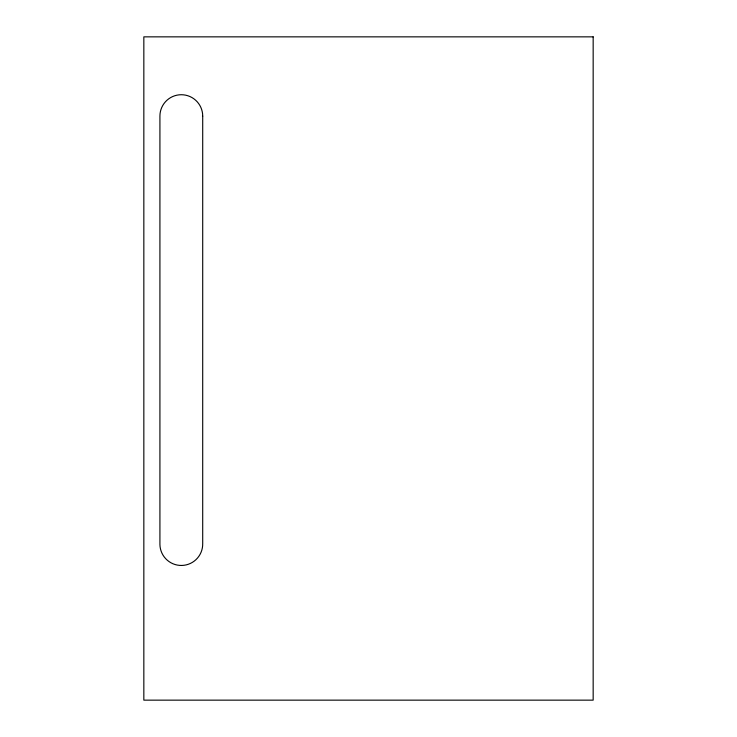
<?xml version="1.0" encoding="UTF-8"?>
<svg xmlns="http://www.w3.org/2000/svg" width="737" height="737" viewBox="0 0 737 737"><rect width="100%" height="100%" fill="white"/><g stroke="black" fill="none" stroke-linecap="round" stroke-linejoin="round"><path stroke-width="1.11" d="M202.712 116.124L202.703 543.593A21.401 21.401 0 0 1 181.781 565.454A21.401 21.401 0 0 1 159.92 544.523L159.92 116.124A21.401 21.401 0 0 1 181.311 94.723A21.401 21.401 0 0 1 202.712 116.124M593.165 36.85L143.835 36.85L143.835 700.15L593.165 700.15L593.165 36.85"/></g></svg>
